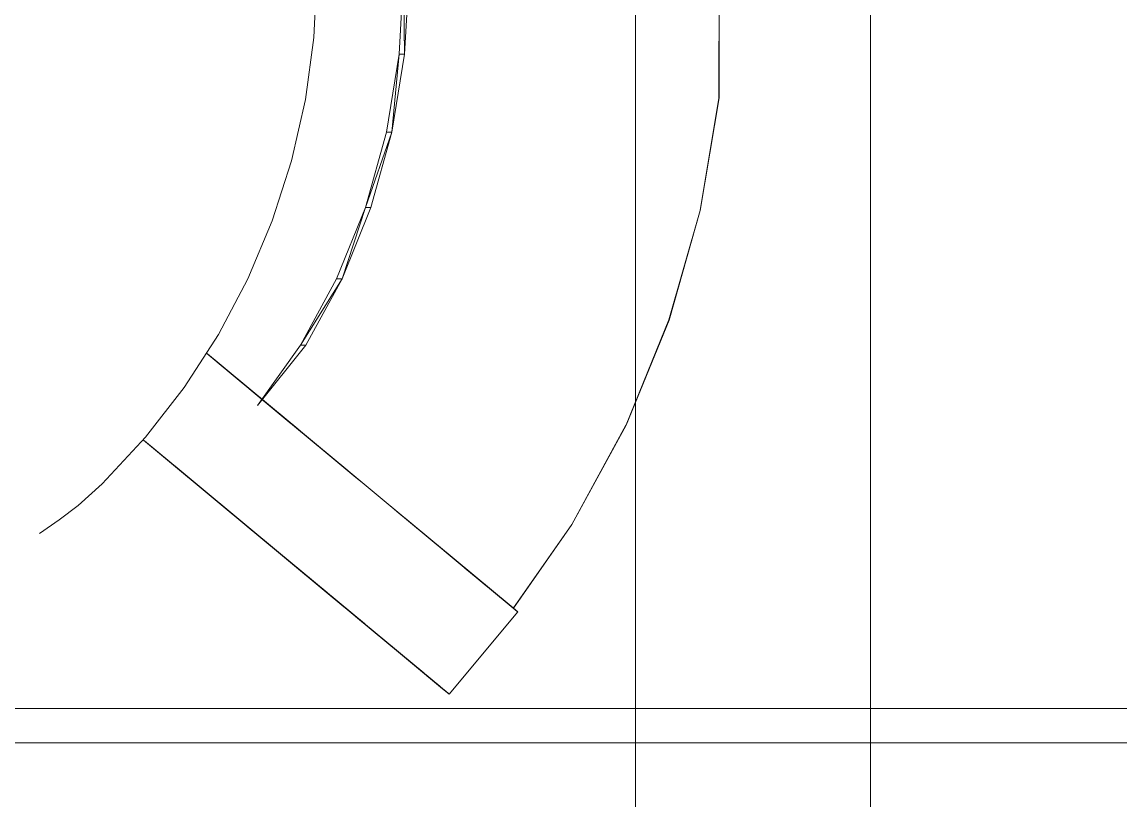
# Model space of a CAD drawing. Extents: x -566 to 72611, y -487 to 32334.
# Drawn here: x 171.61 to 183.16, y 42.04 to 50.22 of the extents above; entities that cross this region are included whole.
import ezdxf

# ---------------------------------------------------------------- set-up
doc = ezdxf.new("R2010")
doc.units = 0
doc.header["$LTSCALE"] = 0.5
doc.header["$MEASUREMENT"] = 0
doc.layers.add('ceilling', color=141, linetype='CONTINUOUS', lineweight=18)
doc.layers.add('floor', color=7, linetype='CONTINUOUS', lineweight=5, true_color=0xcfcfcf)
doc.layers.add('layout', color=7, linetype='CONTINUOUS', lineweight=5, true_color=0xcfcfcf)

msp = doc.modelspace()

# ---------------------------------------------------------------- hatches: boundary and pattern name
at = {"layer": 'floor'}
h = msp.add_hatch(dxfattribs=at)
h.set_pattern_fill('ANSI37', color=256, scale=100, angle=45)
h.set_pattern_definition([(90, (243.028, 267.632), (-12.5, 9e-16), []), (180, (243.028, 267.632), (-9e-16, -12.5), [])])
h.paths.add_polyline_path([(253.46925, 349.5), (154.11744, 349.5), (154.11744, 348.5), (101.14781, 348.5), (101.14781, 349.5), (0, 349.5), (0, 344.5), (36, 344.5, -0.33835703), (0, 308.66941), (0, 308.5), (0, 173.75), (253.46925, 173.75)])
h.paths.add_polyline_path([(36, 344.5), (0, 344.5), (0, 308.66941, 0.33835703)], flags=17)
h.paths.add_polyline_path([(253.46925, 173.75), (0, 173.75), (0, 173.74997), (0, 169.75), (253.46925, 169.75)])
h.paths.add_polyline_path([(253.46925, 169.75), (0, 169.75), (0, 149.21137), (36, 149.21137, -0.33835703), (0, 113.38078), (0, 113.21137), (0, 29.94998), (0, -5), (253.46925, -5)])
h.paths.add_polyline_path([(36, 149.21137), (0, 149.21137), (0, 113.38078, 0.33835703)], flags=17)
h.paths.add_polyline_path([(575.25, 169.75), (510, 169.75), (474.75, 169.75), (327.5, 169.75), (285.46925, 169.75), (285.46925, 165.75), (253.46925, 165.75), (253.46925, -5), (263.99725, -5), (263.99725, 95.99051), (287, 95.99051), (287, 97.5), (292, 97.5), (292, -5), (341.25, -5), (341.25, 13.02988), (341.25012, 15.02988), (346.24839, 15.02988, 0.36108524), (374.08728, 41.24999), (346.25012, 41.24999), (346.25012, 42.99999), (341.25, 42.99999), (341.25, 44.99999), (341.25, 97.5), (357.75, 97.5), (405.75, 97.5), (575.25, 97.5)])

# ---------------------------------------------------------------- linework, layer by layer
at = {"layer": 'ceilling'}
for p, q in [((178.06343, 169.75), (178.06343, -5)), ((0, 43), (341.25006, 43))]:
    msp.add_line(p, q, dxfattribs=at)
at = {"layer": 'layout'}
for points in [[(178.94366, 49.42245, 98.96279), (178.94366, 49.42245, 98.96279), (178.94763, 51.82091, 98.95024), (178.94244, 49.42322, 99.00298)], [(174.68047, 50.05932, 85.96846), (174.68047, 50.05932, 85.96846), (174.71105, 50.71858, 85.96846), (174.68047, 50.05932, 87.09528)], [(174.71105, 50.71858, 87.09528), (174.71105, 50.71858, 87.09528), (174.68047, 50.05932, 87.09528), (174.71105, 50.71858, 85.96846)], [(175.6245, 50.71674, 88.98511), (175.6245, 50.71674, 88.98511), (175.63563, 49.88297, 89.87753), (175.57814, 49.8831, 88.98798)], [(175.68212, 50.7166, 89.87466), (175.68212, 50.7166, 89.87466), (175.6245, 50.71674, 88.98511), (175.63563, 49.88297, 89.87753)], [(174.5918, 49.40513, 85.96846), (174.5918, 49.40513, 85.96846), (174.68047, 50.05932, 85.96846), (174.5918, 49.40513, 87.09528)], [(174.68047, 50.05932, 87.09528), (174.68047, 50.05932, 87.09528), (174.5918, 49.40513, 87.09528), (174.68047, 50.05932, 85.96846)], [(175.44367, 49.06346, 88.99655), (175.44367, 49.06346, 88.99655), (175.50116, 49.06333, 89.88611), (175.57814, 49.8831, 88.98798)], [(175.63563, 49.88297, 89.87753), (175.63563, 49.88297, 89.87753), (175.57814, 49.8831, 88.98798), (175.50116, 49.06333, 89.88611)], [(174.4459, 48.76094, 85.96846), (174.4459, 48.76094, 85.96846), (174.5918, 49.40513, 85.96846), (174.4459, 48.76094, 87.09528)], [(174.5918, 49.40513, 87.09528), (174.5918, 49.40513, 87.09528), (174.4459, 48.76094, 87.09528), (174.5918, 49.40513, 85.96846)], [(178.94366, 49.42245, 98.96279), (178.94366, 49.42245, 98.96279), (178.74475, 48.2391, 98.9859), (178.94121, 49.42212, 98.92255)], [(175.44367, 49.06346, 88.99655), (175.44367, 49.06346, 88.99655), (175.22333, 48.27137, 89.01069), (175.50116, 49.06333, 89.88611)], [(175.28082, 48.27124, 89.90024), (175.28082, 48.27124, 89.90024), (175.50116, 49.06333, 89.88611), (175.22333, 48.27137, 89.01069)], [(174.24363, 48.13149, 85.96846), (174.24363, 48.13149, 85.96846), (174.4459, 48.76094, 85.96846), (174.24363, 48.13149, 87.09528)], [(174.4459, 48.76094, 87.09528), (174.4459, 48.76094, 87.09528), (174.24363, 48.13149, 87.09528), (174.4459, 48.76094, 85.96846)], [(174.92068, 47.51993, 89.03014), (174.92068, 47.51993, 89.03014), (174.97818, 47.5198, 89.9197), (175.22333, 48.27137, 89.01069)], [(175.28082, 48.27124, 89.90024), (175.28082, 48.27124, 89.90024), (175.22333, 48.27137, 89.01069), (174.97818, 47.5198, 89.9197)], [(178.41737, 47.08675, 99.0199), (178.41737, 47.08675, 99.0199), (178.74475, 48.2391, 98.9859), (178.41627, 47.08861, 99.06006)], [(173.98672, 47.52155, 85.96846), (173.98672, 47.52155, 85.96846), (174.24363, 48.13149, 85.96846), (173.98672, 47.52155, 87.09528)], [(174.24363, 48.13149, 87.09528), (174.24363, 48.13149, 87.09528), (173.98672, 47.52155, 87.09528), (174.24363, 48.13149, 85.96846)], [(173.67701, 46.93566, 85.96846), (173.67701, 46.93566, 85.96846), (173.98672, 47.52155, 85.96846), (173.67701, 46.93566, 87.09528)], [(173.98672, 47.52155, 87.09528), (173.98672, 47.52155, 87.09528), (173.67701, 46.93566, 87.09528), (173.98672, 47.52155, 85.96846)], [(174.92068, 47.51993, 89.03014), (174.92068, 47.51993, 89.03014), (174.54077, 46.82156, 89.0546), (174.97818, 47.5198, 89.9197)], [(174.59826, 46.82143, 89.94416), (174.59826, 46.82143, 89.94416), (174.97818, 47.5198, 89.9197), (174.54077, 46.82156, 89.0546)], [(178.41627, 47.08861, 99.06006), (178.41627, 47.08861, 99.06006), (177.96486, 45.98266, 99.10447), (178.41737, 47.08675, 99.0199)], [(177.96571, 45.98031, 99.06432), (177.96571, 45.98031, 99.06432), (178.41737, 47.08675, 99.0199), (177.96486, 45.98266, 99.10447)], [(178.41737, 47.08675, 99.0199), (178.41737, 47.08675, 99.0199), (177.96571, 45.98031, 99.06432), (178.4148, 47.08621, 98.97967)], [(173.31671, 46.3782, 85.96846), (173.31671, 46.3782, 85.96846), (173.67701, 46.93566, 85.96846), (173.31671, 46.3782, 87.09528)], [(173.67701, 46.93566, 87.09528), (173.67701, 46.93566, 87.09528), (173.31671, 46.3782, 87.09528), (173.67701, 46.93566, 85.96846)], [(174.54077, 46.82156, 89.0546), (174.54077, 46.82156, 89.0546), (174.08983, 46.18784, 89.08366), (174.59826, 46.82143, 89.94416)], [(174.42317, 46.01376, 86.16466), (174.42317, 46.01376, 86.16466), (174.40331, 46.03028, 85.94218), (173.55472, 46.73562, 86.05219)], [(173.57519, 46.71864, 86.28117), (173.57519, 46.71864, 86.28117), (174.42317, 46.01376, 86.16466), (173.55472, 46.73562, 86.05219)], [(173.56118, 46.73024, 80.48487), (173.56118, 46.73024, 80.48487), (174.45814, 45.98469, 80.03862), (173.61016, 46.68953, 79.9219)], [(174.41038, 46.02444, 80.58856), (174.41038, 46.02444, 80.58856), (174.45814, 45.98469, 80.03862), (173.56118, 46.73024, 80.48487)], [(174.44425, 45.99628, 86.38699), (174.44425, 45.99628, 86.38699), (174.42317, 46.01376, 86.16466), (173.57519, 46.71864, 86.28117)], [(173.59676, 46.70064, 86.50996), (173.59676, 46.70064, 86.50996), (174.44425, 45.99628, 86.38699), (173.57519, 46.71864, 86.28117)], [(174.46508, 45.97896, 86.59626), (174.46508, 45.97896, 86.59626), (174.44425, 45.99628, 86.38699), (173.59676, 46.70064, 86.50996)], [(173.62076, 46.68069, 86.7505), (173.62076, 46.68069, 86.7505), (174.46508, 45.97896, 86.59626), (173.59676, 46.70064, 86.50996)], [(173.61016, 46.68953, 79.9219), (173.61016, 46.68953, 79.9219), (174.51162, 45.94028, 79.48946), (173.66486, 46.64406, 79.35973)], [(174.45814, 45.98469, 80.03862), (174.45814, 45.98469, 80.03862), (174.51162, 45.94028, 79.48946), (173.61016, 46.68953, 79.9219)], [(174.98946, 45.54308, 90.21237), (174.98946, 45.54308, 90.21237), (174.46508, 45.97896, 86.59626), (173.62076, 46.68069, 86.7505)], [(174.15184, 46.23933, 90.41239), (174.15184, 46.23933, 90.41239), (174.98946, 45.54308, 90.21237), (173.62076, 46.68069, 86.7505)], [(173.66486, 46.64406, 79.35973), (173.66486, 46.64406, 79.35973), (174.57071, 45.89116, 78.94115), (173.72529, 46.59381, 78.79844)], [(174.51162, 45.94028, 79.48946), (174.51162, 45.94028, 79.48946), (174.57071, 45.89116, 78.94115), (173.66486, 46.64406, 79.35973)], [(173.72529, 46.59381, 78.79844), (173.72529, 46.59381, 78.79844), (174.63541, 45.83736, 78.3938), (173.79157, 46.53872, 78.23812)], [(174.57071, 45.89116, 78.94115), (174.57071, 45.89116, 78.94115), (174.63541, 45.83736, 78.3938), (173.72529, 46.59381, 78.79844)], [(173.79157, 46.53872, 78.23812), (173.79157, 46.53872, 78.23812), (174.70571, 45.77891, 77.84749), (173.86358, 46.47889, 77.67887)], [(174.63541, 45.83736, 78.3938), (174.63541, 45.83736, 78.3938), (174.70571, 45.77891, 77.84749), (173.79157, 46.53872, 78.23812)], [(173.86358, 46.47889, 77.67887), (173.86358, 46.47889, 77.67887), (174.78173, 45.71578, 77.30229), (173.94131, 46.41426, 77.12077)], [(174.70571, 45.77891, 77.84749), (174.70571, 45.77891, 77.84749), (174.78173, 45.71578, 77.30229), (173.86358, 46.47889, 77.67887)], [(172.90876, 45.85336, 85.96846), (172.90876, 45.85336, 85.96846), (173.31671, 46.3782, 85.96846), (172.90876, 45.85336, 87.09528)], [(173.31671, 46.3782, 87.09528), (173.31671, 46.3782, 87.09528), (172.90876, 45.85336, 87.09528), (173.31671, 46.3782, 85.96846)], [(173.94131, 46.41426, 77.12077), (173.94131, 46.41426, 77.12077), (174.86324, 45.64802, 76.75831), (174.02477, 46.34488, 76.56389)], [(174.78173, 45.71578, 77.30229), (174.78173, 45.71578, 77.30229), (174.86324, 45.64802, 76.75831), (173.94131, 46.41426, 77.12077)], [(174.02477, 46.34488, 76.56389), (174.02477, 46.34488, 76.56389), (174.9506, 45.57534, 76.21365), (174.11371, 46.27101, 76.01016)], [(174.86324, 45.64802, 76.75831), (174.86324, 45.64802, 76.75831), (174.9506, 45.57534, 76.21365), (174.02477, 46.34488, 76.56389)], [(174.11371, 46.27101, 76.01016), (174.11371, 46.27101, 76.01016), (175.03735, 45.50324, 75.68778), (174.2007, 46.19869, 75.48276)], [(174.9506, 45.57534, 76.21365), (174.9506, 45.57534, 76.21365), (175.03735, 45.50324, 75.68778), (174.11371, 46.27101, 76.01016)], [(174.69755, 45.78574, 93.53541), (174.69755, 45.78574, 93.53541), (174.15184, 46.23933, 90.41239), (174.88347, 45.63122, 94.59927)], [(174.2007, 46.19869, 75.48276), (174.2007, 46.19869, 75.48276), (175.12348, 45.43166, 75.15971), (174.28647, 46.12742, 74.95692)], [(175.03735, 45.50324, 75.68778), (175.03735, 45.50324, 75.68778), (175.12348, 45.43166, 75.15971), (174.2007, 46.19869, 75.48276)], [(174.28647, 46.12742, 74.95692), (174.28647, 46.12742, 74.95692), (175.20865, 45.36087, 74.63141), (174.37127, 46.05694, 74.43087)], [(175.12348, 45.43166, 75.15971), (175.12348, 45.43166, 75.15971), (175.20865, 45.36087, 74.63141), (174.28647, 46.12742, 74.95692)], [(174.37127, 46.05694, 74.43087), (174.37127, 46.05694, 74.43087), (175.29296, 45.29085, 74.10289), (174.45509, 45.98723, 73.90459)], [(175.20865, 45.36087, 74.63141), (175.20865, 45.36087, 74.63141), (175.29296, 45.29085, 74.10289), (174.37127, 46.05694, 74.43087)], [(177.96571, 45.98031, 99.06432), (177.96571, 45.98031, 99.06432), (177.39553, 44.93405, 99.11862), (177.96314, 45.97964, 99.0241)], [(172.45596, 45.36506, 85.96846), (172.45596, 45.36506, 85.96846), (172.90876, 45.85336, 85.96846), (172.45596, 45.36506, 87.09528)], [(172.90876, 45.85336, 87.09528), (172.90876, 45.85336, 87.09528), (172.45596, 45.36506, 87.09528), (172.90876, 45.85336, 85.96846)], [(172.88989, 45.82298, 79.9219), (172.88989, 45.82298, 79.9219), (172.94459, 45.7775, 79.35973), (173.79135, 45.07372, 79.48946)], [(173.73787, 45.11813, 80.03862), (173.73787, 45.11813, 80.03862), (172.88989, 45.82298, 79.9219), (173.79135, 45.07372, 79.48946)], [(174.26919, 44.67653, 90.21237), (174.26919, 44.67653, 90.21237), (172.90049, 45.81413, 86.7505), (173.74481, 45.11237, 86.59626)], [(173.43157, 45.37278, 90.41239), (173.43157, 45.37278, 90.41239), (172.90049, 45.81413, 86.7505), (174.26919, 44.67653, 90.21237)], [(172.94459, 45.7775, 79.35973), (172.94459, 45.7775, 79.35973), (173.00502, 45.72722, 78.79844), (173.85044, 45.02461, 78.94115)], [(173.79135, 45.07372, 79.48946), (173.79135, 45.07372, 79.48946), (172.94459, 45.7775, 79.35973), (173.85044, 45.02461, 78.94115)], [(173.00502, 45.72722, 78.79844), (173.00502, 45.72722, 78.79844), (173.0713, 45.67216, 78.23812), (173.91514, 44.97081, 78.3938)], [(173.85044, 45.02461, 78.94115), (173.85044, 45.02461, 78.94115), (173.00502, 45.72722, 78.79844), (173.91514, 44.97081, 78.3938)], [(173.0713, 45.67216, 78.23812), (173.0713, 45.67216, 78.23812), (173.14331, 45.61231, 77.67887), (173.98544, 44.91235, 77.84748)], [(173.91514, 44.97081, 78.3938), (173.91514, 44.97081, 78.3938), (173.0713, 45.67216, 78.23812), (173.98544, 44.91235, 77.84748)], [(173.14331, 45.61231, 77.67887), (173.14331, 45.61231, 77.67887), (173.22104, 45.5477, 77.12076), (174.06146, 44.84922, 77.30229)], [(173.98544, 44.91235, 77.84748), (173.98544, 44.91235, 77.84748), (173.14331, 45.61231, 77.67887), (174.06146, 44.84922, 77.30229)], [(173.22104, 45.5477, 77.12076), (173.22104, 45.5477, 77.12076), (173.3045, 45.47833, 76.5639), (174.14297, 44.78146, 76.75831)], [(174.06146, 44.84922, 77.30229), (174.06146, 44.84922, 77.30229), (173.22104, 45.5477, 77.12076), (174.14297, 44.78146, 76.75831)], [(173.3045, 45.47833, 76.5639), (173.3045, 45.47833, 76.5639), (173.39344, 45.40445, 76.01016), (174.23033, 44.70878, 76.21365)], [(174.14297, 44.78146, 76.75831), (174.14297, 44.78146, 76.75831), (173.3045, 45.47833, 76.5639), (174.23033, 44.70878, 76.21365)], [(173.39344, 45.40445, 76.01016), (173.39344, 45.40445, 76.01016), (173.48043, 45.33213, 75.48276), (174.31707, 44.63668, 75.68777)], [(174.23033, 44.70878, 76.21365), (174.23033, 44.70878, 76.21365), (173.39344, 45.40445, 76.01016), (174.31707, 44.63668, 75.68777)], [(172.20336, 45.13597, 87.09528), (172.20336, 45.13597, 87.09528), (172.20336, 45.13597, 85.96846), (172.45596, 45.36506, 87.09528)], [(172.45596, 45.36506, 85.96846), (172.45596, 45.36506, 85.96846), (172.45596, 45.36506, 87.09528), (172.20336, 45.13597, 85.96846)], [(174.81173, 44.22553, 93.31754), (174.81173, 44.22553, 93.31754), (173.43157, 45.37278, 90.41239), (174.26919, 44.67653, 90.21237)], [(173.97727, 44.91918, 93.53541), (173.97727, 44.91918, 93.53541), (173.43157, 45.37278, 90.41239), (174.81173, 44.22553, 93.31754)], [(173.48043, 45.33213, 75.48276), (173.48043, 45.33213, 75.48276), (173.5662, 45.26086, 74.95692), (174.40321, 44.5651, 75.15971)], [(174.31707, 44.63668, 75.68777), (174.31707, 44.63668, 75.68777), (173.48043, 45.33213, 75.48276), (174.40321, 44.5651, 75.15971)], [(176.37766, 44.38929, 97.65546), (176.37766, 44.38929, 97.65546), (176.32235, 44.43523, 97.42953), (175.29296, 45.29085, 74.10289)], [(175.50325, 45.11599, 97.72235), (175.50325, 45.11599, 97.72235), (176.37766, 44.38929, 97.65546), (175.29296, 45.29085, 74.10289)], [(173.5662, 45.26086, 74.95692), (173.5662, 45.26086, 74.95692), (173.651, 45.19038, 74.43087), (174.48837, 44.49432, 74.63141)], [(174.40321, 44.5651, 75.15971), (174.40321, 44.5651, 75.15971), (173.5662, 45.26086, 74.95692), (174.48837, 44.49432, 74.63141)], [(173.651, 45.19038, 74.43087), (173.651, 45.19038, 74.43087), (173.73482, 45.12067, 73.90459), (174.57269, 44.4243, 74.10289)], [(174.48837, 44.49432, 74.63141), (174.48837, 44.49432, 74.63141), (173.651, 45.19038, 74.43087), (174.57269, 44.4243, 74.10289)], [(172.00354, 44.98378, 87.09528), (172.00354, 44.98378, 87.09528), (172.00354, 44.98378, 85.96846), (172.20336, 45.13597, 87.09528)], [(172.20336, 45.13597, 85.96846), (172.20336, 45.13597, 85.96846), (172.20336, 45.13597, 87.09528), (172.00354, 44.98378, 85.96846)], [(173.73482, 45.12067, 73.90459), (173.73482, 45.12067, 73.90459), (173.81779, 45.05175, 73.37808), (174.6559, 44.3551, 73.57413)], [(174.57269, 44.4243, 74.10289), (174.57269, 44.4243, 74.10289), (173.73482, 45.12067, 73.90459), (174.6559, 44.3551, 73.57413)], [(173.81779, 45.05175, 73.37808), (173.81779, 45.05175, 73.37808), (173.89979, 44.9836, 72.85136), (174.73826, 44.28664, 73.04517)], [(174.6559, 44.3551, 73.57413), (174.6559, 44.3551, 73.57413), (173.81779, 45.05175, 73.37808), (174.73826, 44.28664, 73.04517)], [(176.43505, 44.34149, 97.88056), (176.43505, 44.34149, 97.88056), (176.37766, 44.38929, 97.65546), (175.50325, 45.11599, 97.72235)], [(175.55454, 45.07342, 97.86869), (175.55454, 45.07342, 97.86869), (176.43505, 44.34149, 97.88056), (175.50325, 45.11599, 97.72235)], [(175.60778, 45.02914, 98.01392), (175.60778, 45.02914, 98.01392), (176.43505, 44.34149, 97.88056), (175.55454, 45.07342, 97.86869)], [(171.79667, 44.84092, 87.09528), (171.79667, 44.84092, 87.09528), (171.79667, 44.84092, 85.96846), (172.00354, 44.98378, 87.09528)], [(172.00354, 44.98378, 85.96846), (172.00354, 44.98378, 85.96846), (172.00354, 44.98378, 87.09528), (171.79667, 44.84092, 85.96846)], [(173.89979, 44.9836, 72.85136), (173.89979, 44.9836, 72.85136), (173.98081, 44.91624, 72.32441), (174.81965, 44.21901, 72.51598)], [(174.73826, 44.28664, 73.04517), (174.73826, 44.28664, 73.04517), (173.89979, 44.9836, 72.85136), (174.81965, 44.21901, 72.51598)], [(176.49487, 44.29185, 98.1048), (176.49487, 44.29185, 98.1048), (176.43505, 44.34149, 97.88056), (175.60778, 45.02914, 98.01392)], [(175.66309, 44.98314, 98.158), (175.66309, 44.98314, 98.158), (176.49487, 44.29185, 98.1048), (175.60778, 45.02914, 98.01392)], [(176.55676, 44.24038, 98.32816), (176.55676, 44.24038, 98.32816), (176.49487, 44.29185, 98.1048), (175.66309, 44.98314, 98.158)], [(175.72048, 44.93549, 98.3009), (175.72048, 44.93549, 98.3009), (176.55676, 44.24038, 98.32816), (175.66309, 44.98314, 98.158)], [(175.77981, 44.88613, 98.44256), (175.77981, 44.88613, 98.44256), (176.55676, 44.24038, 98.32816), (175.72048, 44.93549, 98.3009)], [(176.78005, 44.05481, 99.19925), (176.78005, 44.05481, 99.19925), (177.39553, 44.93405, 99.11862), (176.7797, 44.05786, 99.23935)], [(174.99753, 44.07114, 94.38058), (174.99753, 44.07114, 94.38058), (173.97727, 44.91918, 93.53541), (174.81173, 44.22553, 93.31754)], [(174.16319, 44.76466, 94.59927), (174.16319, 44.76466, 94.59927), (173.97727, 44.91918, 93.53541), (174.99753, 44.07114, 94.38058)], [(173.98081, 44.91624, 72.32441), (173.98081, 44.91624, 72.32441), (174.06085, 44.84968, 71.79725), (174.90006, 44.15218, 71.98657)], [(174.81965, 44.21901, 72.51598), (174.81965, 44.21901, 72.51598), (173.98081, 44.91624, 72.32441), (174.90006, 44.15218, 71.98657)], [(174.06085, 44.84968, 71.79725), (174.06085, 44.84968, 71.79725), (174.14005, 44.78388, 71.26987), (174.9795, 44.0861, 71.45695)], [(174.90006, 44.15218, 71.98657), (174.90006, 44.15218, 71.98657), (174.06085, 44.84968, 71.79725), (174.9795, 44.0861, 71.45695)], [(176.62085, 44.18707, 98.55057), (176.62085, 44.18707, 98.55057), (176.55676, 44.24038, 98.32816), (175.77981, 44.88613, 98.44256)], [(175.84122, 44.83515, 98.58294), (175.84122, 44.83515, 98.58294), (176.62085, 44.18707, 98.55057), (175.77981, 44.88613, 98.44256)], [(176.68713, 44.13195, 98.77202), (176.68713, 44.13195, 98.77202), (176.62085, 44.18707, 98.55057), (175.84122, 44.83515, 98.58294)], [(175.90445, 44.78251, 98.72202), (175.90445, 44.78251, 98.72202), (176.68713, 44.13195, 98.77202), (175.84122, 44.83515, 98.58294)], [(174.14005, 44.78388, 71.26987), (174.14005, 44.78388, 71.26987), (174.21826, 44.71888, 70.74229), (175.05808, 44.02083, 70.92712)], [(174.9795, 44.0861, 71.45695), (174.9795, 44.0861, 71.45695), (174.14005, 44.78388, 71.26987), (175.05808, 44.02083, 70.92712)], [(175.03249, 44.0421, 94.57896), (175.03249, 44.0421, 94.57896), (174.16319, 44.76466, 94.59927), (174.99753, 44.07114, 94.38058)], [(175.06783, 44.01269, 94.77677), (175.06783, 44.01269, 94.77677), (174.16319, 44.76466, 94.59927), (175.03249, 44.0421, 94.57896)], [(174.19853, 44.73525, 94.80006), (174.19853, 44.73525, 94.80006), (174.16319, 44.76466, 94.59927), (175.06783, 44.01269, 94.77677)], [(175.10377, 43.98288, 94.97446), (175.10377, 43.98288, 94.97446), (174.19853, 44.73525, 94.80006), (175.06783, 44.01269, 94.77677)], [(174.23447, 44.70539, 95.0011), (174.23447, 44.70539, 95.0011), (174.19853, 44.73525, 94.80006), (175.10377, 43.98288, 94.97446)], [(174.21826, 44.71888, 70.74229), (174.21826, 44.71888, 70.74229), (174.29551, 44.65468, 70.2145), (175.13569, 43.95635, 70.39708)], [(175.05808, 44.02083, 70.92712), (175.05808, 44.02083, 70.92712), (174.21826, 44.71888, 70.74229), (175.13569, 43.95635, 70.39708)], [(175.14008, 43.95261, 95.172), (175.14008, 43.95261, 95.172), (174.23447, 44.70539, 95.0011), (175.10377, 43.98288, 94.97446)], [(174.2709, 44.67509, 95.202), (174.2709, 44.67509, 95.202), (174.23447, 44.70539, 95.0011), (175.14008, 43.95261, 95.172)], [(175.96976, 44.72825, 98.85974), (175.96976, 44.72825, 98.85974), (176.68713, 44.13195, 98.77202), (175.90445, 44.78251, 98.72202)], [(176.75572, 44.07503, 98.99249), (176.75572, 44.07503, 98.99249), (176.68713, 44.13195, 98.77202), (175.96976, 44.72825, 98.85974)], [(176.03701, 44.67237, 98.99605), (176.03701, 44.67237, 98.99605), (176.75572, 44.07503, 98.99249), (175.96976, 44.72825, 98.85974)], [(175.17699, 43.92195, 95.36939), (175.17699, 43.92195, 95.36939), (174.2709, 44.67509, 95.202), (175.14008, 43.95261, 95.172)], [(174.30794, 44.64433, 95.40276), (174.30794, 44.64433, 95.40276), (174.2709, 44.67509, 95.202), (175.17699, 43.92195, 95.36939)], [(174.3719, 44.59118, 69.68597), (174.3719, 44.59118, 69.68597), (175.2122, 43.89272, 69.86742), (174.29551, 44.65468, 70.2145)], [(175.13569, 43.95635, 70.39708), (175.13569, 43.95635, 70.39708), (174.29551, 44.65468, 70.2145), (175.2122, 43.89272, 69.86742)], [(175.21439, 43.89086, 95.56666), (175.21439, 43.89086, 95.56666), (174.30794, 44.64433, 95.40276), (175.17699, 43.92195, 95.36939)], [(174.34546, 44.61315, 95.60338), (174.34546, 44.61315, 95.60338), (174.30794, 44.64433, 95.40276), (175.21439, 43.89086, 95.56666)], [(175.25241, 43.8593, 95.76376), (175.25241, 43.8593, 95.76376), (174.34546, 44.61315, 95.60338), (175.21439, 43.89086, 95.56666)], [(174.38347, 44.58154, 95.80385), (174.38347, 44.58154, 95.80385), (174.34546, 44.61315, 95.60338), (175.25241, 43.8593, 95.76376)], [(176.82638, 44.0163, 99.21192), (176.82638, 44.0163, 99.21192), (176.75572, 44.07503, 98.99249), (176.03701, 44.67237, 98.99605)], [(176.10609, 44.61493, 99.13093), (176.10609, 44.61493, 99.13093), (176.82638, 44.0163, 99.21192), (176.03701, 44.67237, 98.99605)], [(176.17712, 44.55586, 99.26433), (176.17712, 44.55586, 99.26433), (176.82638, 44.0163, 99.21192), (176.10609, 44.61493, 99.13093)], [(175.29079, 43.82736, 95.96072), (175.29079, 43.82736, 95.96072), (174.38347, 44.58154, 95.80385), (175.25241, 43.8593, 95.76376)], [(174.42197, 44.54952, 96.00417), (174.42197, 44.54952, 96.00417), (174.38347, 44.58154, 95.80385), (175.29079, 43.82736, 95.96072)], [(175.32977, 43.79501, 96.15755), (175.32977, 43.79501, 96.15755), (174.42197, 44.54952, 96.00417), (175.29079, 43.82736, 95.96072)], [(174.46108, 44.51705, 96.20435), (174.46108, 44.51705, 96.20435), (174.42197, 44.54952, 96.00417), (175.32977, 43.79501, 96.15755)], [(175.36925, 43.7622, 96.3542), (175.36925, 43.7622, 96.3542), (174.46108, 44.51705, 96.20435), (175.32977, 43.79501, 96.15755)], [(174.50068, 44.48416, 96.40437), (174.50068, 44.48416, 96.40437), (174.46108, 44.51705, 96.20435), (175.36925, 43.7622, 96.3542)], [(175.40921, 43.729, 96.55071), (175.40921, 43.729, 96.55071), (174.50068, 44.48416, 96.40437), (175.36925, 43.7622, 96.3542)], [(174.54076, 44.4508, 96.60423), (174.54076, 44.4508, 96.60423), (174.50068, 44.48416, 96.40437), (175.40921, 43.729, 96.55071)], [(176.82541, 44.0171, 99.25202), (176.82541, 44.0171, 99.25202), (176.82638, 44.0163, 99.21192), (176.17712, 44.55586, 99.26433)], [(176.8209, 44.02083, 99.29176), (176.8209, 44.02083, 99.29176), (176.82541, 44.0171, 99.25202), (176.17712, 44.55586, 99.26433)], [(176.2501, 44.49527, 99.39621), (176.2501, 44.49527, 99.39621), (176.8209, 44.02083, 99.29176), (176.17712, 44.55586, 99.26433)], [(176.81298, 44.02741, 99.3307), (176.81298, 44.02741, 99.3307), (176.8209, 44.02083, 99.29176), (176.2501, 44.49527, 99.39621)], [(176.80165, 44.03684, 99.36834), (176.80165, 44.03684, 99.36834), (176.81298, 44.02741, 99.3307), (176.2501, 44.49527, 99.39621)], [(176.78703, 44.04895, 99.4043), (176.78703, 44.04895, 99.4043), (176.80165, 44.03684, 99.36834), (176.2501, 44.49527, 99.39621)], [(176.27093, 44.47789, 99.42975), (176.27093, 44.47789, 99.42975), (176.78703, 44.04895, 99.4043), (176.2501, 44.49527, 99.39621)], [(176.76937, 44.06364, 99.43811), (176.76937, 44.06364, 99.43811), (176.78703, 44.04895, 99.4043), (176.27093, 44.47789, 99.42975)], [(176.29445, 44.45839, 99.46066), (176.29445, 44.45839, 99.46066), (176.76937, 44.06364, 99.43811), (176.27093, 44.47789, 99.42975)], [(175.44942, 43.69555, 96.7459), (175.44942, 43.69555, 96.7459), (174.54076, 44.4508, 96.60423), (175.40921, 43.729, 96.55071)], [(174.58134, 44.41704, 96.80395), (174.58134, 44.41704, 96.80395), (174.54076, 44.4508, 96.60423), (175.44942, 43.69555, 96.7459)], [(175.49815, 43.65497, 96.97529), (175.49815, 43.65497, 96.97529), (174.58134, 44.41704, 96.80395), (175.44942, 43.69555, 96.7459)], [(174.62276, 44.38268, 97.00458), (174.62276, 44.38268, 97.00458), (174.58134, 44.41704, 96.80395), (175.49815, 43.65497, 96.97529)], [(175.54896, 43.61274, 97.20279), (175.54896, 43.61274, 97.20279), (174.62276, 44.38268, 97.00458), (175.49815, 43.65497, 96.97529)], [(174.67357, 44.34035, 97.2439), (174.67357, 44.34035, 97.2439), (174.62276, 44.38268, 97.00458), (175.54896, 43.61274, 97.20279)], [(176.7489, 44.08069, 99.46941), (176.7489, 44.08069, 99.46941), (176.76937, 44.06364, 99.43811), (176.29445, 44.45839, 99.46066)], [(176.32028, 44.43694, 99.48866), (176.32028, 44.43694, 99.48866), (176.7489, 44.08069, 99.46941), (176.29445, 44.45839, 99.46066)], [(176.72575, 44.09994, 99.49783), (176.72575, 44.09994, 99.49783), (176.7489, 44.08069, 99.46941), (176.32028, 44.43694, 99.48866)], [(176.34818, 44.41374, 99.51347), (176.34818, 44.41374, 99.51347), (176.72575, 44.09994, 99.49783), (176.32028, 44.43694, 99.48866)], [(176.70016, 44.12118, 99.52304), (176.70016, 44.12118, 99.52304), (176.72575, 44.09994, 99.49783), (176.34818, 44.41374, 99.51347)], [(176.37791, 44.38905, 99.53487), (176.37791, 44.38905, 99.53487), (176.70016, 44.12118, 99.52304), (176.34818, 44.41374, 99.51347)], [(176.67251, 44.14413, 99.54474), (176.67251, 44.14413, 99.54474), (176.70016, 44.12118, 99.52304), (176.37791, 44.38905, 99.53487)], [(176.40922, 44.36303, 99.55265), (176.40922, 44.36303, 99.55265), (176.67251, 44.14413, 99.54474), (176.37791, 44.38905, 99.53487)], [(176.65508, 44.15864, 99.55542), (176.65508, 44.15864, 99.55542), (176.67251, 44.14413, 99.54474), (176.40922, 44.36303, 99.55265)], [(176.44175, 44.33598, 99.56664), (176.44175, 44.33598, 99.56664), (176.65508, 44.15864, 99.55542), (176.40922, 44.36303, 99.55265)], [(175.60208, 43.56867, 97.42953), (175.60208, 43.56867, 97.42953), (174.67357, 44.34035, 97.2439), (175.54896, 43.61274, 97.20279)], [(174.72717, 44.29589, 97.48353), (174.72717, 44.29589, 97.48353), (174.67357, 44.34035, 97.2439), (175.60208, 43.56867, 97.42953)], [(175.65739, 43.5227, 97.65546), (175.65739, 43.5227, 97.65546), (174.72717, 44.29589, 97.48353), (175.60208, 43.56867, 97.42953)], [(174.78297, 44.24943, 97.72235), (174.78297, 44.24943, 97.72235), (174.72717, 44.29589, 97.48353), (175.65739, 43.5227, 97.65546)], [(175.71478, 43.47493, 97.88056), (175.71478, 43.47493, 97.88056), (174.78297, 44.24943, 97.72235), (175.65739, 43.5227, 97.65546)], [(174.83427, 44.20686, 97.86869), (174.83427, 44.20686, 97.86869), (174.78297, 44.24943, 97.72235), (175.71478, 43.47493, 97.88056)], [(176.61244, 44.1941, 99.57667), (176.61244, 44.1941, 99.57667), (176.65508, 44.15864, 99.55542), (176.44175, 44.33598, 99.56664)], [(176.47525, 44.30813, 99.57674), (176.47525, 44.30813, 99.57674), (176.61244, 44.1941, 99.57667), (176.44175, 44.33598, 99.56664)], [(176.47525, 44.30813, 99.57674), (176.47525, 44.30813, 99.57674), (176.57833, 44.22247, 99.58279), (176.50937, 44.27976, 99.58282)], [(176.47525, 44.30813, 99.57674), (176.47525, 44.30813, 99.57674), (176.61244, 44.1941, 99.57667), (176.57833, 44.22247, 99.58279)], [(176.54385, 44.25112, 99.58485), (176.54385, 44.25112, 99.58485), (176.57833, 44.22247, 99.58279), (176.50937, 44.27976, 99.58282)], [(174.88751, 44.16258, 98.01392), (174.88751, 44.16258, 98.01392), (174.83427, 44.20686, 97.86869), (175.71478, 43.47493, 97.88056)], [(175.7746, 43.42529, 98.1048), (175.7746, 43.42529, 98.1048), (174.88751, 44.16258, 98.01392), (175.71478, 43.47493, 97.88056)], [(174.94282, 44.11658, 98.158), (174.94282, 44.11658, 98.158), (174.88751, 44.16258, 98.01392), (175.7746, 43.42529, 98.1048)], [(175.83649, 43.37382, 98.32816), (175.83649, 43.37382, 98.32816), (174.94282, 44.11658, 98.158), (175.7746, 43.42529, 98.1048)], [(175.00021, 44.06893, 98.3009), (175.00021, 44.06893, 98.3009), (174.94282, 44.11658, 98.158), (175.83649, 43.37382, 98.32816)], [(175.05954, 44.01957, 98.44256), (175.05954, 44.01957, 98.44256), (175.00021, 44.06893, 98.3009), (175.83649, 43.37382, 98.32816)], [(175.90057, 43.32051, 98.55057), (175.90057, 43.32051, 98.55057), (175.05954, 44.01957, 98.44256), (175.83649, 43.37382, 98.32816)], [(175.12095, 43.96859, 98.58295), (175.12095, 43.96859, 98.58295), (175.05954, 44.01957, 98.44256), (175.90057, 43.32051, 98.55057)], [(176.10514, 43.15054, 99.25202), (176.10514, 43.15054, 99.25202), (176.10611, 43.14974, 99.21192), (176.82541, 44.0171, 99.25202)], [(176.82638, 44.0163, 99.21192), (176.82638, 44.0163, 99.21192), (176.82541, 44.0171, 99.25202), (176.10611, 43.14974, 99.21192)], [(175.96685, 43.26539, 98.77202), (175.96685, 43.26539, 98.77202), (175.12095, 43.96859, 98.58295), (175.90057, 43.32051, 98.55057)], [(175.18418, 43.91595, 98.72202), (175.18418, 43.91595, 98.72202), (175.12095, 43.96859, 98.58295), (175.96685, 43.26539, 98.77202)], [(175.24948, 43.86169, 98.85974), (175.24948, 43.86169, 98.85974), (175.18418, 43.91595, 98.72202), (175.96685, 43.26539, 98.77202)], [(176.03545, 43.20847, 98.99249), (176.03545, 43.20847, 98.99249), (175.24948, 43.86169, 98.85974), (175.96685, 43.26539, 98.77202)], [(175.31674, 43.80581, 98.99605), (175.31674, 43.80581, 98.99605), (175.24948, 43.86169, 98.85974), (176.03545, 43.20847, 98.99249)], [(176.10611, 43.14974, 99.21192), (176.10611, 43.14974, 99.21192), (175.31674, 43.80581, 98.99605), (176.03545, 43.20847, 98.99249)], [(175.38582, 43.74834, 99.13093), (175.38582, 43.74834, 99.13093), (175.31674, 43.80581, 98.99605), (176.10611, 43.14974, 99.21192)], [(175.45685, 43.6893, 99.26433), (175.45685, 43.6893, 99.26433), (175.38582, 43.74834, 99.13093), (176.10611, 43.14974, 99.21192)], [(176.10514, 43.15054, 99.25202), (176.10514, 43.15054, 99.25202), (175.45685, 43.6893, 99.26433), (176.10611, 43.14974, 99.21192)], [(176.10063, 43.15424, 99.29176), (176.10063, 43.15424, 99.29176), (175.45685, 43.6893, 99.26433), (176.10514, 43.15054, 99.25202)], [(175.52983, 43.62871, 99.39622), (175.52983, 43.62871, 99.39622), (175.45685, 43.6893, 99.26433), (176.10063, 43.15424, 99.29176)], [(176.09271, 43.16085, 99.3307), (176.09271, 43.16085, 99.3307), (175.52983, 43.62871, 99.39622), (176.10063, 43.15424, 99.29176)], [(176.08138, 43.17028, 99.36834), (176.08138, 43.17028, 99.36834), (175.52983, 43.62871, 99.39622), (176.09271, 43.16085, 99.3307)], [(176.06676, 43.1824, 99.4043), (176.06676, 43.1824, 99.4043), (175.52983, 43.62871, 99.39622), (176.08138, 43.17028, 99.36834)], [(175.55066, 43.61133, 99.42976), (175.55066, 43.61133, 99.42976), (175.52983, 43.62871, 99.39622), (176.06676, 43.1824, 99.4043)], [(176.04909, 43.19709, 99.43811), (176.04909, 43.19709, 99.43811), (175.55066, 43.61133, 99.42976), (176.06676, 43.1824, 99.4043)], [(175.57418, 43.59183, 99.46066), (175.57418, 43.59183, 99.46066), (175.55066, 43.61133, 99.42976), (176.04909, 43.19709, 99.43811)], [(176.02862, 43.21413, 99.46941), (176.02862, 43.21413, 99.46941), (175.57418, 43.59183, 99.46066), (176.04909, 43.19709, 99.43811)], [(175.60001, 43.57038, 99.48866), (175.60001, 43.57038, 99.48866), (175.57418, 43.59183, 99.46066), (176.02862, 43.21413, 99.46941)], [(176.00548, 43.23338, 99.49783), (176.00548, 43.23338, 99.49783), (175.60001, 43.57038, 99.48866), (176.02862, 43.21413, 99.46941)], [(175.62791, 43.54718, 99.51347), (175.62791, 43.54718, 99.51347), (175.60001, 43.57038, 99.48866), (176.00548, 43.23338, 99.49783)], [(175.97989, 43.25462, 99.52304), (175.97989, 43.25462, 99.52304), (175.62791, 43.54718, 99.51347), (176.00548, 43.23338, 99.49783)], [(175.65763, 43.52246, 99.53487), (175.65763, 43.52246, 99.53487), (175.62791, 43.54718, 99.51347), (175.97989, 43.25462, 99.52304)], [(175.95223, 43.27757, 99.54474), (175.95223, 43.27757, 99.54474), (175.65763, 43.52246, 99.53487), (175.97989, 43.25462, 99.52304)], [(175.68895, 43.49648, 99.55265), (175.68895, 43.49648, 99.55265), (175.65763, 43.52246, 99.53487), (175.95223, 43.27757, 99.54474)], [(175.93481, 43.29208, 99.55542), (175.93481, 43.29208, 99.55542), (175.68895, 43.49648, 99.55265), (175.95223, 43.27757, 99.54474)], [(175.72148, 43.46942, 99.56665), (175.72148, 43.46942, 99.56665), (175.68895, 43.49648, 99.55265), (175.93481, 43.29208, 99.55542)], [(175.89217, 43.32755, 99.57667), (175.89217, 43.32755, 99.57667), (175.72148, 43.46942, 99.56665), (175.93481, 43.29208, 99.55542)], [(175.75498, 43.44157, 99.57674), (175.75498, 43.44157, 99.57674), (175.72148, 43.46942, 99.56665), (175.89217, 43.32755, 99.57667)], [(175.85805, 43.35592, 99.58279), (175.85805, 43.35592, 99.58279), (175.75498, 43.44157, 99.57674), (175.89217, 43.32755, 99.57667)], [(175.7891, 43.4132, 99.58282), (175.7891, 43.4132, 99.58282), (175.75498, 43.44157, 99.57674), (175.85805, 43.35592, 99.58279)], [(175.82357, 43.38456, 99.58485), (175.82357, 43.38456, 99.58485), (175.7891, 43.4132, 99.58282), (175.85805, 43.35592, 99.58279)], [(175.93481, 43.29208, 99.55542), (175.93481, 43.29208, 99.55542), (175.92287, 43.30196, 99.56268), (175.89217, 43.32755, 99.57667)]]:
    msp.add_3dface(points, dxfattribs=at)

doc.saveas('drawing.dxf')
